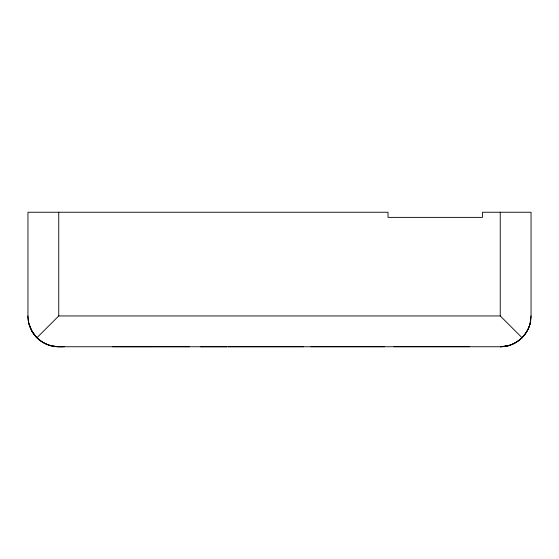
<?xml version="1.0" encoding="UTF-8"?>
<svg xmlns="http://www.w3.org/2000/svg" width="559" height="559" viewBox="0 0 559 559"><rect width="100%" height="100%" fill="white"/><g stroke="black" fill="none" stroke-linecap="round" stroke-linejoin="round"><path stroke-width="0.84" d="M530.009 323.92L531.05 315.947L531.05 212.245L482.487 212.245L482.487 217.381L388.023 217.381L388.023 212.245L27.95 212.245L27.95 315.947C27.831 332.339 42.023 346.88 58.485 346.755L500.515 346.741C514.077 346.713 526.459 337.014 530.002 323.961C526.445 337.007 514.063 346.671 500.515 346.748L508.417 345.714A30.459 30.459 0 0 0 522.106 337.755A31.018 31.018 0 0 0 531.05 315.947M58.751 212.245L58.751 315.947L36.894 337.776L32.045 331.347L28.998 323.961M500.515 346.741L508.417 345.714M201.394 346.741L200.954 346.741L226.626 346.741L226.185 346.741M58.751 315.947L500.249 315.947L522.106 337.762M27.943 315.947A31.024 31.024 0 0 0 36.901 337.755C44.119 344.924 54.419 347.405 64.334 346.741M112.659 346.727L189.662 346.72M228.163 346.713L303.628 346.72M311.07 346.699L384.48 346.713M393.983 346.685L469.448 346.692M58.485 346.748L50.583 345.7A30.41 30.41 0 0 1 32.052 331.382M500.249 212.245L500.249 315.947"/></g></svg>
